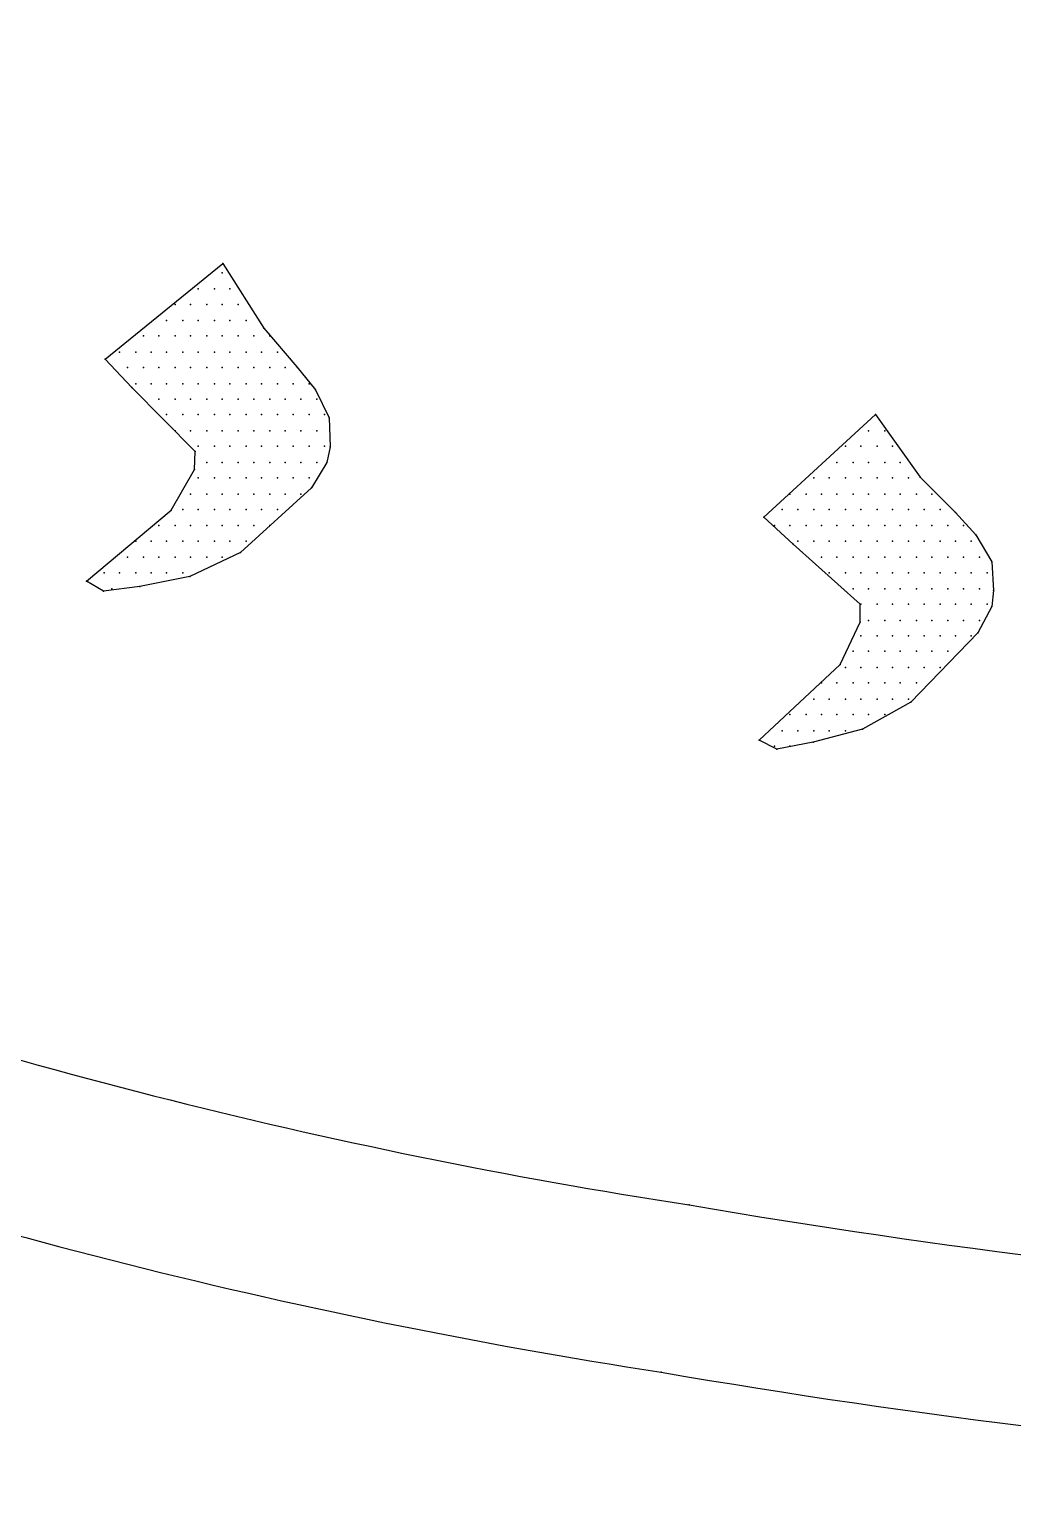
# Model space of a CAD drawing. Extents: x 180421 to 181317, y 668879 to 669680.
# Drawn here: x 180588.39 to 180595.13, y 669594.33 to 669604.31 of the extents above; entities that cross this region are included whole.
import ezdxf

# ---------------------------------------------------------------- set-up
doc = ezdxf.new("R2010")
doc.units = 0
doc.header["$LTSCALE"] = 2.5
doc.header["$MEASUREMENT"] = 0
doc.layers.add('KOTERET', color=1, linetype='CONTINUOUS')

msp = doc.modelspace()

# ---------------------------------------------------------------- linework, layer by layer
at = {"layer": 'KOTERET', "color": 1, "linetype": 'Continuous'}
for points in [[(180622.0816, 669630.2263, 0.06433), (180609.3401, 669633.7416, 0.055067), (180598.0185, 669634.0794, 0.081051), (180584.6436, 669631.3295, 0.05642), (180576.1722, 669626.9486, 0.170965), (180569.6589, 669619.3533, 0.076819), (180568.6666, 669614.8616, 0.118306), (180570.2554, 669608.0158, 0.129737), (180575.3329, 669602.2468, 0.070189), (180585.2717, 669597.0109, 0.047922), (180592.7245, 669595.116, 0.049022), (180603.3916, 669594.3507, 0.072792), (180618.9939, 669597.0531, 0.1248), (180629.2441, 669602.6585, 0.103709), (180634.8759, 669610.6232, 0.036886), (180635.2876, 669612.3703, 0.106536), (180635.0026, 669617.4954, 0.106243), (180629.9355, 669625.2332, 0.106919), (180622.0816, 669630.2263)], [(180592.9145, 669596.2614, 0.049045), (180603.36, 669595.5119, 0.072972), (180618.6666, 669598.1721, 0.125195), (180628.4524, 669603.5083, 0.103069), (180633.7886, 669611.0297, 0.035565), (180634.1422, 669612.5551, 0.105225), (180633.8994, 669617.1365, 0.105504), (180629.1227, 669624.4098, 0.107235), (180621.6594, 669629.1496, 0.064474), (180609.1765, 669632.591, 0.055181), (180598.0871, 669632.9235, 0.081162), (180585.0606, 669630.2474, 0.05669), (180576.7844, 669625.9616, 0.171614), (180570.7409, 669618.9363, 0.076301), (180569.8278, 669614.8194, 0.117637), (180571.2952, 669608.5384, 0.130118), (180575.998, 669603.2022, 0.070334), (180585.6676, 669598.1034, 0.047983), (180592.9145, 669596.2614)]]:
    msp.add_lwpolyline(points, format="xyb", dxfattribs=at)
at = {"layer": 'KOTERET', "color": 2, "linetype": 'Continuous'}
for points in [[(180588.9137, 669602.0515), (180589.7212, 669602.706)], [(180589.7159, 669602.6427), (180589.7159, 669602.6427)], [(180589.7212, 669602.706), (180590.001, 669602.2626)], [(180589.5523, 669602.5318), (180589.5523, 669602.5318)], [(180589.6632, 669602.5318), (180589.6632, 669602.5318)], [(180589.7687, 669602.5318), (180589.7687, 669602.5318)], [(180589.394, 669602.4263), (180589.394, 669602.4263)], [(180589.4995, 669602.4263), (180589.4995, 669602.4263)], [(180589.6104, 669602.4263), (180589.6104, 669602.4263)], [(180589.7159, 669602.4263), (180589.7159, 669602.4263)], [(180589.8268, 669602.4263), (180589.8268, 669602.4263)], [(180589.3359, 669602.3154), (180589.3359, 669602.3154)], [(180589.4467, 669602.3154), (180589.4467, 669602.3154)], [(180589.5523, 669602.3154), (180589.5523, 669602.3154)], [(180589.6632, 669602.3154), (180589.6632, 669602.3154)], [(180589.7687, 669602.3154), (180589.7687, 669602.3154)], [(180589.8796, 669602.3154), (180589.8796, 669602.3154)], [(180590.001, 669602.2626), (180590.2279, 669601.9987)], [(180589.1776, 669602.2099), (180589.1776, 669602.2099)], [(180589.2831, 669602.2099), (180589.2831, 669602.2099)], [(180589.394, 669602.2099), (180589.394, 669602.2099)], [(180589.4995, 669602.2099), (180589.4995, 669602.2099)], [(180589.6104, 669602.2099), (180589.6104, 669602.2099)], [(180589.7159, 669602.2099), (180589.7159, 669602.2099)], [(180589.8268, 669602.2099), (180589.8268, 669602.2099)], [(180589.9323, 669602.2099), (180589.9323, 669602.2099)], [(180590.0432, 669602.2099), (180590.0432, 669602.2099)], [(180589.0984, 669601.8562), (180588.9137, 669602.0515)], [(180589.0139, 669602.099), (180589.0139, 669602.099)], [(180589.1248, 669602.099), (180589.1248, 669602.099)], [(180589.2303, 669602.099), (180589.2303, 669602.099)], [(180589.3359, 669602.099), (180589.3359, 669602.099)], [(180589.4467, 669602.099), (180589.4467, 669602.099)], [(180589.5523, 669602.099), (180589.5523, 669602.099)], [(180589.6632, 669602.099), (180589.6632, 669602.099)], [(180589.7687, 669602.099), (180589.7687, 669602.099)], [(180589.8796, 669602.099), (180589.8796, 669602.099)], [(180589.9851, 669602.099), (180589.9851, 669602.099)], [(180590.096, 669602.099), (180590.096, 669602.099)], [(180589.0667, 669601.9935), (180589.0667, 669601.9935)], [(180589.1776, 669601.9935), (180589.1776, 669601.9935)], [(180589.2831, 669601.9935), (180589.2831, 669601.9935)], [(180589.394, 669601.9935), (180589.394, 669601.9935)], [(180589.4995, 669601.9935), (180589.4995, 669601.9935)], [(180589.6104, 669601.9935), (180589.6104, 669601.9935)], [(180589.7159, 669601.9935), (180589.7159, 669601.9935)], [(180589.8268, 669601.9935), (180589.8268, 669601.9935)], [(180589.9323, 669601.9935), (180589.9323, 669601.9935)], [(180590.0432, 669601.9935), (180590.0432, 669601.9935)], [(180590.1487, 669601.9935), (180590.1487, 669601.9935)], [(180590.2279, 669601.9987), (180590.3546, 669601.8404)], [(180589.5312, 669601.4181), (180589.0984, 669601.8562)], [(180589.1248, 669601.8826), (180589.1248, 669601.8826)], [(180589.2303, 669601.8826), (180589.2303, 669601.8826)], [(180589.3359, 669601.8826), (180589.3359, 669601.8826)], [(180589.4467, 669601.8826), (180589.4467, 669601.8826)], [(180589.5523, 669601.8826), (180589.5523, 669601.8826)], [(180589.6632, 669601.8826), (180589.6632, 669601.8826)], [(180589.7687, 669601.8826), (180589.7687, 669601.8826)], [(180589.8796, 669601.8826), (180589.8796, 669601.8826)], [(180589.9851, 669601.8826), (180589.9851, 669601.8826)], [(180590.096, 669601.8826), (180590.096, 669601.8826)], [(180590.2015, 669601.8826), (180590.2015, 669601.8826)], [(180590.3124, 669601.8826), (180590.3124, 669601.8826)], [(180590.3546, 669601.8404), (180590.4496, 669601.6504)], [(180589.2831, 669601.777), (180589.2831, 669601.777)], [(180589.394, 669601.777), (180589.394, 669601.777)], [(180589.4995, 669601.777), (180589.4995, 669601.777)], [(180589.6104, 669601.777), (180589.6104, 669601.777)], [(180589.7159, 669601.777), (180589.7159, 669601.777)], [(180589.8268, 669601.777), (180589.8268, 669601.777)], [(180589.9323, 669601.777), (180589.9323, 669601.777)], [(180590.0432, 669601.777), (180590.0432, 669601.777)], [(180590.1487, 669601.777), (180590.1487, 669601.777)], [(180590.2543, 669601.777), (180590.2543, 669601.777)], [(180590.3651, 669601.777), (180590.3651, 669601.777)], [(180589.3359, 669601.6715), (180589.3359, 669601.6715)], [(180589.4467, 669601.6715), (180589.4467, 669601.6715)], [(180589.5523, 669601.6715), (180589.5523, 669601.6715)], [(180589.6632, 669601.6715), (180589.6632, 669601.6715)], [(180589.7687, 669601.6715), (180589.7687, 669601.6715)], [(180589.8796, 669601.6715), (180589.8796, 669601.6715)], [(180589.9851, 669601.6715), (180589.9851, 669601.6715)], [(180590.096, 669601.6715), (180590.096, 669601.6715)], [(180590.2015, 669601.6715), (180590.2015, 669601.6715)], [(180590.3124, 669601.6715), (180590.3124, 669601.6715)], [(180590.4179, 669601.6715), (180590.4179, 669601.6715)], [(180590.4496, 669601.6504), (180590.4549, 669601.4498)], [(180593.4265, 669600.9695), (180594.1918, 669601.6715)], [(180594.1918, 669601.6715), (180594.4979, 669601.244)], [(180589.394, 669601.5606), (180589.394, 669601.5606)], [(180589.4995, 669601.5606), (180589.4995, 669601.5606)], [(180589.6104, 669601.5606), (180589.6104, 669601.5606)], [(180589.7159, 669601.5606), (180589.7159, 669601.5606)], [(180589.8268, 669601.5606), (180589.8268, 669601.5606)], [(180589.9323, 669601.5606), (180589.9323, 669601.5606)], [(180590.0432, 669601.5606), (180590.0432, 669601.5606)], [(180590.1487, 669601.5606), (180590.1487, 669601.5606)], [(180590.2543, 669601.5606), (180590.2543, 669601.5606)], [(180590.3651, 669601.5606), (180590.3651, 669601.5606)], [(180594.1443, 669601.5606), (180594.1443, 669601.5606)], [(180594.2552, 669601.5606), (180594.2552, 669601.5606)], [(180589.5259, 669601.2967), (180589.5312, 669601.4181)], [(180589.5523, 669601.4551), (180589.5523, 669601.4551)], [(180589.6632, 669601.4551), (180589.6632, 669601.4551)], [(180589.7687, 669601.4551), (180589.7687, 669601.4551)], [(180589.8796, 669601.4551), (180589.8796, 669601.4551)], [(180589.9851, 669601.4551), (180589.9851, 669601.4551)], [(180590.096, 669601.4551), (180590.096, 669601.4551)], [(180590.2015, 669601.4551), (180590.2015, 669601.4551)], [(180590.3124, 669601.4551), (180590.3124, 669601.4551)], [(180590.4179, 669601.4551), (180590.4179, 669601.4551)], [(180590.4549, 669601.4498), (180590.4338, 669601.3442)], [(180593.986, 669601.4551), (180593.986, 669601.4551)], [(180594.0915, 669601.4551), (180594.0915, 669601.4551)], [(180594.2024, 669601.4551), (180594.2024, 669601.4551)], [(180594.3079, 669601.4551), (180594.3079, 669601.4551)], [(180589.6104, 669601.3442), (180589.6104, 669601.3442)], [(180589.7159, 669601.3442), (180589.7159, 669601.3442)], [(180589.8268, 669601.3442), (180589.8268, 669601.3442)], [(180589.9323, 669601.3442), (180589.9323, 669601.3442)], [(180590.0432, 669601.3442), (180590.0432, 669601.3442)], [(180590.1487, 669601.3442), (180590.1487, 669601.3442)], [(180590.2543, 669601.3442), (180590.2543, 669601.3442)], [(180590.4338, 669601.3442), (180590.3282, 669601.1701)], [(180590.3651, 669601.3442), (180590.3651, 669601.3442)], [(180593.9279, 669601.3442), (180593.9279, 669601.3442)], [(180594.0387, 669601.3442), (180594.0387, 669601.3442)], [(180594.1443, 669601.3442), (180594.1443, 669601.3442)], [(180594.2552, 669601.3442), (180594.2552, 669601.3442)], [(180594.3607, 669601.3442), (180594.3607, 669601.3442)], [(180589.3676, 669601.017), (180589.5259, 669601.2967)], [(180589.5523, 669601.2387), (180589.5523, 669601.2387)], [(180589.6632, 669601.2387), (180589.6632, 669601.2387)], [(180589.7687, 669601.2387), (180589.7687, 669601.2387)], [(180589.8796, 669601.2387), (180589.8796, 669601.2387)], [(180589.9851, 669601.2387), (180589.9851, 669601.2387)], [(180590.096, 669601.2387), (180590.096, 669601.2387)], [(180590.2015, 669601.2387), (180590.2015, 669601.2387)], [(180590.3124, 669601.2387), (180590.3124, 669601.2387)], [(180593.7696, 669601.2387), (180593.7696, 669601.2387)], [(180593.8751, 669601.2387), (180593.8751, 669601.2387)], [(180593.986, 669601.2387), (180593.986, 669601.2387)], [(180594.0915, 669601.2387), (180594.0915, 669601.2387)], [(180594.2024, 669601.2387), (180594.2024, 669601.2387)], [(180594.3079, 669601.2387), (180594.3079, 669601.2387)], [(180594.4188, 669601.2387), (180594.4188, 669601.2387)], [(180594.4979, 669601.244), (180594.7407, 669601.0012)], [(180589.4995, 669601.1278), (180589.4995, 669601.1278)], [(180589.6104, 669601.1278), (180589.6104, 669601.1278)], [(180589.7159, 669601.1278), (180589.7159, 669601.1278)], [(180589.8268, 669601.1278), (180589.8268, 669601.1278)], [(180590.3282, 669601.1701), (180589.8426, 669600.7267)], [(180589.9323, 669601.1278), (180589.9323, 669601.1278)], [(180590.0432, 669601.1278), (180590.0432, 669601.1278)], [(180590.1487, 669601.1278), (180590.1487, 669601.1278)], [(180590.2543, 669601.1278), (180590.2543, 669601.1278)], [(180593.6059, 669601.1278), (180593.6059, 669601.1278)], [(180593.7168, 669601.1278), (180593.7168, 669601.1278)], [(180593.8223, 669601.1278), (180593.8223, 669601.1278)], [(180593.9279, 669601.1278), (180593.9279, 669601.1278)], [(180594.0387, 669601.1278), (180594.0387, 669601.1278)], [(180594.1443, 669601.1278), (180594.1443, 669601.1278)], [(180594.2552, 669601.1278), (180594.2552, 669601.1278)], [(180594.3607, 669601.1278), (180594.3607, 669601.1278)], [(180594.4716, 669601.1278), (180594.4716, 669601.1278)], [(180594.5771, 669601.1278), (180594.5771, 669601.1278)], [(180589.4467, 669601.0223), (180589.4467, 669601.0223)], [(180589.5523, 669601.0223), (180589.5523, 669601.0223)], [(180589.6632, 669601.0223), (180589.6632, 669601.0223)], [(180589.7687, 669601.0223), (180589.7687, 669601.0223)], [(180589.8796, 669601.0223), (180589.8796, 669601.0223)], [(180589.9851, 669601.0223), (180589.9851, 669601.0223)], [(180590.096, 669601.0223), (180590.096, 669601.0223)], [(180593.5532, 669601.0223), (180593.5532, 669601.0223)], [(180593.6587, 669601.0223), (180593.6587, 669601.0223)], [(180593.7696, 669601.0223), (180593.7696, 669601.0223)], [(180593.8751, 669601.0223), (180593.8751, 669601.0223)], [(180593.986, 669601.0223), (180593.986, 669601.0223)], [(180594.0915, 669601.0223), (180594.0915, 669601.0223)], [(180594.2024, 669601.0223), (180594.2024, 669601.0223)], [(180594.3079, 669601.0223), (180594.3079, 669601.0223)], [(180594.4188, 669601.0223), (180594.4188, 669601.0223)], [(180594.5243, 669601.0223), (180594.5243, 669601.0223)], [(180594.6352, 669601.0223), (180594.6352, 669601.0223)], [(180588.787, 669600.5314), (180589.3676, 669601.017)], [(180593.6271, 669600.7848), (180593.4265, 669600.9695)], [(180594.7407, 669601.0012), (180594.878, 669600.8481)], [(180589.2831, 669600.9114), (180589.2831, 669600.9114)], [(180589.394, 669600.9114), (180589.394, 669600.9114)], [(180589.4995, 669600.9114), (180589.4995, 669600.9114)], [(180589.6104, 669600.9114), (180589.6104, 669600.9114)], [(180589.7159, 669600.9114), (180589.7159, 669600.9114)], [(180589.8268, 669600.9114), (180589.8268, 669600.9114)], [(180589.9323, 669600.9114), (180589.9323, 669600.9114)], [(180590.0432, 669600.9114), (180590.0432, 669600.9114)], [(180593.5004, 669600.9114), (180593.5004, 669600.9114)], [(180593.6059, 669600.9114), (180593.6059, 669600.9114)], [(180593.7168, 669600.9114), (180593.7168, 669600.9114)], [(180593.8223, 669600.9114), (180593.8223, 669600.9114)], [(180593.9279, 669600.9114), (180593.9279, 669600.9114)], [(180594.0387, 669600.9114), (180594.0387, 669600.9114)], [(180594.1443, 669600.9114), (180594.1443, 669600.9114)], [(180594.2552, 669600.9114), (180594.2552, 669600.9114)], [(180594.3607, 669600.9114), (180594.3607, 669600.9114)], [(180594.4716, 669600.9114), (180594.4716, 669600.9114)], [(180594.5771, 669600.9114), (180594.5771, 669600.9114)], [(180594.688, 669600.9114), (180594.688, 669600.9114)], [(180594.7935, 669600.9114), (180594.7935, 669600.9114)], [(180594.878, 669600.8481), (180594.9888, 669600.6634)], [(180589.1248, 669600.8059), (180589.1248, 669600.8059)], [(180589.2303, 669600.8059), (180589.2303, 669600.8059)], [(180589.3359, 669600.8059), (180589.3359, 669600.8059)], [(180589.4467, 669600.8059), (180589.4467, 669600.8059)], [(180589.8426, 669600.7267), (180589.4943, 669600.5631)], [(180589.5523, 669600.8059), (180589.5523, 669600.8059)], [(180589.6632, 669600.8059), (180589.6632, 669600.8059)], [(180589.7687, 669600.8059), (180589.7687, 669600.8059)], [(180589.8796, 669600.8059), (180589.8796, 669600.8059)], [(180594.0863, 669600.3731), (180593.6271, 669600.7848)], [(180593.6587, 669600.8059), (180593.6587, 669600.8059)], [(180593.7696, 669600.8059), (180593.7696, 669600.8059)], [(180593.8751, 669600.8059), (180593.8751, 669600.8059)], [(180593.986, 669600.8059), (180593.986, 669600.8059)], [(180594.0915, 669600.8059), (180594.0915, 669600.8059)], [(180594.2024, 669600.8059), (180594.2024, 669600.8059)], [(180594.3079, 669600.8059), (180594.3079, 669600.8059)], [(180594.4188, 669600.8059), (180594.4188, 669600.8059)], [(180594.5243, 669600.8059), (180594.5243, 669600.8059)], [(180594.6352, 669600.8059), (180594.6352, 669600.8059)], [(180594.7407, 669600.8059), (180594.7407, 669600.8059)], [(180594.8463, 669600.8059), (180594.8463, 669600.8059)], [(180589.0667, 669600.695), (180589.0667, 669600.695)], [(180589.1776, 669600.695), (180589.1776, 669600.695)], [(180589.2831, 669600.695), (180589.2831, 669600.695)], [(180589.394, 669600.695), (180589.394, 669600.695)], [(180589.4995, 669600.695), (180589.4995, 669600.695)], [(180589.6104, 669600.695), (180589.6104, 669600.695)], [(180589.7159, 669600.695), (180589.7159, 669600.695)], [(180593.8223, 669600.695), (180593.8223, 669600.695)], [(180593.9279, 669600.695), (180593.9279, 669600.695)], [(180594.0387, 669600.695), (180594.0387, 669600.695)], [(180594.1443, 669600.695), (180594.1443, 669600.695)], [(180594.2552, 669600.695), (180594.2552, 669600.695)], [(180594.3607, 669600.695), (180594.3607, 669600.695)], [(180594.4716, 669600.695), (180594.4716, 669600.695)], [(180594.5771, 669600.695), (180594.5771, 669600.695)], [(180594.688, 669600.695), (180594.688, 669600.695)], [(180594.7935, 669600.695), (180594.7935, 669600.695)], [(180594.9044, 669600.695), (180594.9044, 669600.695)], [(180594.9888, 669600.6634), (180594.9994, 669600.4681)], [(180588.9031, 669600.4628), (180588.787, 669600.5314)], [(180588.9084, 669600.5895), (180588.9084, 669600.5895)], [(180589.0139, 669600.5895), (180589.0139, 669600.5895)], [(180589.1248, 669600.5895), (180589.1248, 669600.5895)], [(180589.4943, 669600.5631), (180589.1512, 669600.4945)], [(180589.2303, 669600.5895), (180589.2303, 669600.5895)], [(180589.3359, 669600.5895), (180589.3359, 669600.5895)], [(180589.4467, 669600.5895), (180589.4467, 669600.5895)], [(180593.8751, 669600.5895), (180593.8751, 669600.5895)], [(180593.986, 669600.5895), (180593.986, 669600.5895)], [(180594.0915, 669600.5895), (180594.0915, 669600.5895)], [(180594.2024, 669600.5895), (180594.2024, 669600.5895)], [(180594.3079, 669600.5895), (180594.3079, 669600.5895)], [(180594.4188, 669600.5895), (180594.4188, 669600.5895)], [(180594.5243, 669600.5895), (180594.5243, 669600.5895)], [(180594.6352, 669600.5895), (180594.6352, 669600.5895)], [(180594.7407, 669600.5895), (180594.7407, 669600.5895)], [(180594.8463, 669600.5895), (180594.8463, 669600.5895)], [(180594.9571, 669600.5895), (180594.9571, 669600.5895)], [(180589.1512, 669600.4945), (180588.9031, 669600.4628)], [(180588.9612, 669600.4786), (180588.9612, 669600.4786)], [(180594.0387, 669600.4786), (180594.0387, 669600.4786)], [(180594.1443, 669600.4786), (180594.1443, 669600.4786)], [(180594.2552, 669600.4786), (180594.2552, 669600.4786)], [(180594.3607, 669600.4786), (180594.3607, 669600.4786)], [(180594.4716, 669600.4786), (180594.4716, 669600.4786)], [(180594.5771, 669600.4786), (180594.5771, 669600.4786)], [(180594.688, 669600.4786), (180594.688, 669600.4786)], [(180594.7935, 669600.4786), (180594.7935, 669600.4786)], [(180594.9044, 669600.4786), (180594.9044, 669600.4786)], [(180594.9994, 669600.4681), (180594.9888, 669600.3572)], [(180594.0863, 669600.2517), (180594.0863, 669600.3731)], [(180594.0915, 669600.3731), (180594.0915, 669600.3731)], [(180594.2024, 669600.3731), (180594.2024, 669600.3731)], [(180594.3079, 669600.3731), (180594.3079, 669600.3731)], [(180594.4188, 669600.3731), (180594.4188, 669600.3731)], [(180594.5243, 669600.3731), (180594.5243, 669600.3731)], [(180594.6352, 669600.3731), (180594.6352, 669600.3731)], [(180594.7407, 669600.3731), (180594.7407, 669600.3731)], [(180594.8463, 669600.3731), (180594.8463, 669600.3731)], [(180594.9888, 669600.3572), (180594.8938, 669600.1778)], [(180594.9571, 669600.3731), (180594.9571, 669600.3731)], [(180593.949, 669599.9614), (180594.0863, 669600.2517)], [(180594.1443, 669600.2622), (180594.1443, 669600.2622)], [(180594.2552, 669600.2622), (180594.2552, 669600.2622)], [(180594.3607, 669600.2622), (180594.3607, 669600.2622)], [(180594.4716, 669600.2622), (180594.4716, 669600.2622)], [(180594.5771, 669600.2622), (180594.5771, 669600.2622)], [(180594.688, 669600.2622), (180594.688, 669600.2622)], [(180594.7935, 669600.2622), (180594.7935, 669600.2622)], [(180594.9044, 669600.2622), (180594.9044, 669600.2622)], [(180594.0915, 669600.1567), (180594.0915, 669600.1567)], [(180594.2024, 669600.1567), (180594.2024, 669600.1567)], [(180594.3079, 669600.1567), (180594.3079, 669600.1567)], [(180594.4188, 669600.1567), (180594.4188, 669600.1567)], [(180594.8938, 669600.1778), (180594.4346, 669599.7027)], [(180594.5243, 669600.1567), (180594.5243, 669600.1567)], [(180594.6352, 669600.1567), (180594.6352, 669600.1567)], [(180594.7407, 669600.1567), (180594.7407, 669600.1567)], [(180594.8463, 669600.1567), (180594.8463, 669600.1567)], [(180594.0387, 669600.0511), (180594.0387, 669600.0511)], [(180594.1443, 669600.0511), (180594.1443, 669600.0511)], [(180594.2552, 669600.0511), (180594.2552, 669600.0511)], [(180594.3607, 669600.0511), (180594.3607, 669600.0511)], [(180594.4716, 669600.0511), (180594.4716, 669600.0511)], [(180594.5771, 669600.0511), (180594.5771, 669600.0511)], [(180594.688, 669600.0511), (180594.688, 669600.0511)], [(180593.3948, 669599.4441), (180593.949, 669599.9614)], [(180593.986, 669599.9402), (180593.986, 669599.9402)], [(180594.0915, 669599.9402), (180594.0915, 669599.9402)], [(180594.2024, 669599.9402), (180594.2024, 669599.9402)], [(180594.3079, 669599.9402), (180594.3079, 669599.9402)], [(180594.4188, 669599.9402), (180594.4188, 669599.9402)], [(180594.5243, 669599.9402), (180594.5243, 669599.9402)], [(180594.6352, 669599.9402), (180594.6352, 669599.9402)], [(180593.8223, 669599.8347), (180593.8223, 669599.8347)], [(180593.9279, 669599.8347), (180593.9279, 669599.8347)], [(180594.0387, 669599.8347), (180594.0387, 669599.8347)], [(180594.1443, 669599.8347), (180594.1443, 669599.8347)], [(180594.2552, 669599.8347), (180594.2552, 669599.8347)], [(180594.3607, 669599.8347), (180594.3607, 669599.8347)], [(180594.4716, 669599.8347), (180594.4716, 669599.8347)], [(180593.7696, 669599.7238), (180593.7696, 669599.7238)], [(180593.8751, 669599.7238), (180593.8751, 669599.7238)], [(180593.986, 669599.7238), (180593.986, 669599.7238)], [(180594.0915, 669599.7238), (180594.0915, 669599.7238)], [(180594.2024, 669599.7238), (180594.2024, 669599.7238)], [(180594.3079, 669599.7238), (180594.3079, 669599.7238)], [(180594.4188, 669599.7238), (180594.4188, 669599.7238)], [(180594.4346, 669599.7027), (180594.1021, 669599.518)], [(180593.6059, 669599.6183), (180593.6059, 669599.6183)], [(180593.7168, 669599.6183), (180593.7168, 669599.6183)], [(180593.8223, 669599.6183), (180593.8223, 669599.6183)], [(180593.9279, 669599.6183), (180593.9279, 669599.6183)], [(180594.0387, 669599.6183), (180594.0387, 669599.6183)], [(180594.1443, 669599.6183), (180594.1443, 669599.6183)], [(180594.2552, 669599.6183), (180594.2552, 669599.6183)], [(180593.5162, 669599.3808), (180593.3948, 669599.4441)], [(180593.7643, 669599.4283), (180593.5162, 669599.3808)], [(180593.5532, 669599.5074), (180593.5532, 669599.5074)], [(180593.6587, 669599.5074), (180593.6587, 669599.5074)], [(180594.1021, 669599.518), (180593.7643, 669599.4283)], [(180593.7696, 669599.5074), (180593.7696, 669599.5074)], [(180593.8751, 669599.5074), (180593.8751, 669599.5074)], [(180593.986, 669599.5074), (180593.986, 669599.5074)], [(180593.5004, 669599.4019), (180593.5004, 669599.4019)], [(180593.6059, 669599.4019), (180593.6059, 669599.4019)]]:
    msp.add_lwpolyline(points, dxfattribs=at)
at = {"layer": 'KOTERET', "color": 1}
for p in [(180589.7159, 669602.6427), (180589.7159, 669602.6427), (180589.7212, 669602.706), (180589.7212, 669602.706), (180589.5523, 669602.5318), (180589.5523, 669602.5318), (180589.6632, 669602.5318), (180589.6632, 669602.5318), (180589.7687, 669602.5318), (180589.7687, 669602.5318), (180589.394, 669602.4263), (180589.394, 669602.4263), (180589.4995, 669602.4263), (180589.4995, 669602.4263), (180589.6104, 669602.4263), (180589.6104, 669602.4263), (180589.7159, 669602.4263), (180589.7159, 669602.4263), (180589.8268, 669602.4263), (180589.8268, 669602.4263), (180589.3359, 669602.3154), (180589.3359, 669602.3154), (180589.4467, 669602.3154), (180589.4467, 669602.3154), (180589.5523, 669602.3154), (180589.5523, 669602.3154), (180589.6632, 669602.3154), (180589.6632, 669602.3154), (180589.7687, 669602.3154), (180589.7687, 669602.3154), (180589.8796, 669602.3154), (180589.8796, 669602.3154), (180590.001, 669602.2626), (180590.001, 669602.2626), (180589.1776, 669602.2099), (180589.1776, 669602.2099), (180589.2831, 669602.2099), (180589.2831, 669602.2099), (180589.394, 669602.2099), (180589.394, 669602.2099), (180589.4995, 669602.2099), (180589.4995, 669602.2099), (180589.6104, 669602.2099), (180589.6104, 669602.2099), (180589.7159, 669602.2099), (180589.7159, 669602.2099), (180589.8268, 669602.2099), (180589.8268, 669602.2099), (180589.9323, 669602.2099), (180589.9323, 669602.2099), (180590.0432, 669602.2099), (180590.0432, 669602.2099), (180588.9137, 669602.0515), (180588.9137, 669602.0515), (180589.0139, 669602.099), (180589.0139, 669602.099), (180589.1248, 669602.099), (180589.1248, 669602.099), (180589.2303, 669602.099), (180589.2303, 669602.099), (180589.3359, 669602.099), (180589.3359, 669602.099), (180589.4467, 669602.099), (180589.4467, 669602.099), (180589.5523, 669602.099), (180589.5523, 669602.099), (180589.6632, 669602.099), (180589.6632, 669602.099), (180589.7687, 669602.099), (180589.7687, 669602.099), (180589.8796, 669602.099), (180589.8796, 669602.099), (180589.9851, 669602.099), (180589.9851, 669602.099), (180590.096, 669602.099), (180590.096, 669602.099), (180589.0667, 669601.9935), (180589.0667, 669601.9935), (180589.1776, 669601.9935), (180589.1776, 669601.9935), (180589.2831, 669601.9935), (180589.2831, 669601.9935), (180589.394, 669601.9935), (180589.394, 669601.9935), (180589.4995, 669601.9935), (180589.4995, 669601.9935), (180589.6104, 669601.9935), (180589.6104, 669601.9935), (180589.7159, 669601.9935), (180589.7159, 669601.9935), (180589.8268, 669601.9935), (180589.8268, 669601.9935), (180589.9323, 669601.9935), (180589.9323, 669601.9935), (180590.0432, 669601.9935), (180590.0432, 669601.9935), (180590.1487, 669601.9935), (180590.1487, 669601.9935), (180590.2279, 669601.9987), (180590.2279, 669601.9987), (180589.0984, 669601.8562), (180589.0984, 669601.8562), (180589.1248, 669601.8826), (180589.1248, 669601.8826), (180589.2303, 669601.8826), (180589.2303, 669601.8826), (180589.3359, 669601.8826), (180589.3359, 669601.8826), (180589.4467, 669601.8826), (180589.4467, 669601.8826), (180589.5523, 669601.8826), (180589.5523, 669601.8826), (180589.6632, 669601.8826), (180589.6632, 669601.8826), (180589.7687, 669601.8826), (180589.7687, 669601.8826), (180589.8796, 669601.8826), (180589.8796, 669601.8826), (180589.9851, 669601.8826), (180589.9851, 669601.8826), (180590.096, 669601.8826), (180590.096, 669601.8826), (180590.2015, 669601.8826), (180590.2015, 669601.8826), (180590.3124, 669601.8826), (180590.3124, 669601.8826), (180590.3546, 669601.8404), (180590.3546, 669601.8404), (180589.2831, 669601.777), (180589.2831, 669601.777), (180589.394, 669601.777), (180589.394, 669601.777), (180589.4995, 669601.777), (180589.4995, 669601.777), (180589.6104, 669601.777), (180589.6104, 669601.777), (180589.7159, 669601.777), (180589.7159, 669601.777), (180589.8268, 669601.777), (180589.8268, 669601.777), (180589.9323, 669601.777), (180589.9323, 669601.777), (180590.0432, 669601.777), (180590.0432, 669601.777), (180590.1487, 669601.777), (180590.1487, 669601.777), (180590.2543, 669601.777), (180590.2543, 669601.777), (180590.3651, 669601.777), (180590.3651, 669601.777), (180589.3359, 669601.6715), (180589.3359, 669601.6715), (180589.4467, 669601.6715), (180589.4467, 669601.6715), (180589.5523, 669601.6715), (180589.5523, 669601.6715), (180589.6632, 669601.6715), (180589.6632, 669601.6715), (180589.7687, 669601.6715), (180589.7687, 669601.6715), (180589.8796, 669601.6715), (180589.8796, 669601.6715), (180589.9851, 669601.6715), (180589.9851, 669601.6715), (180590.096, 669601.6715), (180590.096, 669601.6715), (180590.2015, 669601.6715), (180590.2015, 669601.6715), (180590.3124, 669601.6715), (180590.3124, 669601.6715), (180590.4179, 669601.6715), (180590.4179, 669601.6715), (180590.4496, 669601.6504), (180590.4496, 669601.6504), (180594.1918, 669601.6715), (180594.1918, 669601.6715), (180589.394, 669601.5606), (180589.394, 669601.5606), (180589.4995, 669601.5606), (180589.4995, 669601.5606), (180589.6104, 669601.5606), (180589.6104, 669601.5606), (180589.7159, 669601.5606), (180589.7159, 669601.5606), (180589.8268, 669601.5606), (180589.8268, 669601.5606), (180589.9323, 669601.5606), (180589.9323, 669601.5606), (180590.0432, 669601.5606), (180590.0432, 669601.5606), (180590.1487, 669601.5606), (180590.1487, 669601.5606), (180590.2543, 669601.5606), (180590.2543, 669601.5606), (180590.3651, 669601.5606), (180590.3651, 669601.5606), (180594.1443, 669601.5606), (180594.1443, 669601.5606), (180594.2552, 669601.5606), (180594.2552, 669601.5606), (180589.5312, 669601.4181), (180589.5312, 669601.4181), (180589.5523, 669601.4551), (180589.5523, 669601.4551), (180589.6632, 669601.4551), (180589.6632, 669601.4551), (180589.7687, 669601.4551), (180589.7687, 669601.4551), (180589.8796, 669601.4551), (180589.8796, 669601.4551), (180589.9851, 669601.4551), (180589.9851, 669601.4551), (180590.096, 669601.4551), (180590.096, 669601.4551), (180590.2015, 669601.4551), (180590.2015, 669601.4551), (180590.3124, 669601.4551), (180590.3124, 669601.4551), (180590.4179, 669601.4551), (180590.4179, 669601.4551), (180590.4549, 669601.4498), (180590.4549, 669601.4498), (180593.986, 669601.4551), (180593.986, 669601.4551), (180594.0915, 669601.4551), (180594.0915, 669601.4551), (180594.2024, 669601.4551), (180594.2024, 669601.4551), (180594.3079, 669601.4551), (180594.3079, 669601.4551), (180589.6104, 669601.3442), (180589.6104, 669601.3442), (180589.7159, 669601.3442), (180589.7159, 669601.3442), (180589.8268, 669601.3442), (180589.8268, 669601.3442), (180589.9323, 669601.3442), (180589.9323, 669601.3442), (180590.0432, 669601.3442), (180590.0432, 669601.3442), (180590.1487, 669601.3442), (180590.1487, 669601.3442), (180590.2543, 669601.3442), (180590.2543, 669601.3442), (180590.3651, 669601.3442), (180590.3651, 669601.3442), (180590.4338, 669601.3442), (180590.4338, 669601.3442), (180593.9279, 669601.3442), (180593.9279, 669601.3442), (180594.0387, 669601.3442), (180594.0387, 669601.3442), (180594.1443, 669601.3442), (180594.1443, 669601.3442), (180594.2552, 669601.3442), (180594.2552, 669601.3442), (180594.3607, 669601.3442), (180594.3607, 669601.3442), (180589.5259, 669601.2967), (180589.5259, 669601.2967), (180589.5523, 669601.2387), (180589.5523, 669601.2387), (180589.6632, 669601.2387), (180589.6632, 669601.2387), (180589.7687, 669601.2387), (180589.7687, 669601.2387), (180589.8796, 669601.2387), (180589.8796, 669601.2387), (180589.9851, 669601.2387), (180589.9851, 669601.2387), (180590.096, 669601.2387), (180590.096, 669601.2387), (180590.2015, 669601.2387), (180590.2015, 669601.2387), (180590.3124, 669601.2387), (180590.3124, 669601.2387), (180593.7696, 669601.2387), (180593.7696, 669601.2387), (180593.8751, 669601.2387), (180593.8751, 669601.2387), (180593.986, 669601.2387), (180593.986, 669601.2387), (180594.0915, 669601.2387), (180594.0915, 669601.2387), (180594.2024, 669601.2387), (180594.2024, 669601.2387), (180594.3079, 669601.2387), (180594.3079, 669601.2387), (180594.4188, 669601.2387), (180594.4188, 669601.2387), (180594.4979, 669601.244), (180594.4979, 669601.244), (180589.4995, 669601.1278), (180589.4995, 669601.1278), (180589.6104, 669601.1278), (180589.6104, 669601.1278), (180589.7159, 669601.1278), (180589.7159, 669601.1278), (180589.8268, 669601.1278), (180589.8268, 669601.1278), (180589.9323, 669601.1278), (180589.9323, 669601.1278), (180590.0432, 669601.1278), (180590.0432, 669601.1278), (180590.1487, 669601.1278), (180590.1487, 669601.1278), (180590.2543, 669601.1278), (180590.2543, 669601.1278), (180590.3282, 669601.1701), (180590.3282, 669601.1701), (180593.6059, 669601.1278), (180593.6059, 669601.1278), (180593.7168, 669601.1278), (180593.7168, 669601.1278), (180593.8223, 669601.1278), (180593.8223, 669601.1278), (180593.9279, 669601.1278), (180593.9279, 669601.1278), (180594.0387, 669601.1278), (180594.0387, 669601.1278), (180594.1443, 669601.1278), (180594.1443, 669601.1278), (180594.2552, 669601.1278), (180594.2552, 669601.1278), (180594.3607, 669601.1278), (180594.3607, 669601.1278), (180594.4716, 669601.1278), (180594.4716, 669601.1278), (180594.5771, 669601.1278), (180594.5771, 669601.1278), (180589.4467, 669601.0223), (180589.4467, 669601.0223), (180589.5523, 669601.0223), (180589.5523, 669601.0223), (180589.6632, 669601.0223), (180589.6632, 669601.0223), (180589.7687, 669601.0223), (180589.7687, 669601.0223), (180589.8796, 669601.0223), (180589.8796, 669601.0223), (180589.9851, 669601.0223), (180589.9851, 669601.0223), (180590.096, 669601.0223), (180590.096, 669601.0223), (180593.5532, 669601.0223), (180593.5532, 669601.0223), (180593.6587, 669601.0223), (180593.6587, 669601.0223), (180593.7696, 669601.0223), (180593.7696, 669601.0223), (180593.8751, 669601.0223), (180593.8751, 669601.0223), (180593.986, 669601.0223), (180593.986, 669601.0223), (180594.0915, 669601.0223), (180594.0915, 669601.0223), (180594.2024, 669601.0223), (180594.2024, 669601.0223), (180594.3079, 669601.0223), (180594.3079, 669601.0223), (180594.4188, 669601.0223), (180594.4188, 669601.0223), (180594.5243, 669601.0223), (180594.5243, 669601.0223), (180594.6352, 669601.0223), (180594.6352, 669601.0223), (180589.3676, 669601.017), (180589.3676, 669601.017), (180593.4265, 669600.9695), (180593.4265, 669600.9695), (180594.7407, 669601.0012), (180594.7407, 669601.0012), (180589.2831, 669600.9114), (180589.2831, 669600.9114), (180589.394, 669600.9114), (180589.394, 669600.9114), (180589.4995, 669600.9114), (180589.4995, 669600.9114), (180589.6104, 669600.9114), (180589.6104, 669600.9114), (180589.7159, 669600.9114), (180589.7159, 669600.9114), (180589.8268, 669600.9114), (180589.8268, 669600.9114), (180589.9323, 669600.9114), (180589.9323, 669600.9114), (180590.0432, 669600.9114), (180590.0432, 669600.9114), (180593.5004, 669600.9114), (180593.5004, 669600.9114), (180593.6059, 669600.9114), (180593.6059, 669600.9114), (180593.7168, 669600.9114), (180593.7168, 669600.9114), (180593.8223, 669600.9114), (180593.8223, 669600.9114), (180593.9279, 669600.9114), (180593.9279, 669600.9114), (180594.0387, 669600.9114), (180594.0387, 669600.9114), (180594.1443, 669600.9114), (180594.1443, 669600.9114), (180594.2552, 669600.9114), (180594.2552, 669600.9114), (180594.3607, 669600.9114), (180594.3607, 669600.9114), (180594.4716, 669600.9114), (180594.4716, 669600.9114), (180594.5771, 669600.9114), (180594.5771, 669600.9114), (180594.688, 669600.9114), (180594.688, 669600.9114), (180594.7935, 669600.9114), (180594.7935, 669600.9114), (180594.878, 669600.8481), (180594.878, 669600.8481), (180589.1248, 669600.8059), (180589.1248, 669600.8059), (180589.2303, 669600.8059), (180589.2303, 669600.8059), (180589.3359, 669600.8059), (180589.3359, 669600.8059), (180589.4467, 669600.8059), (180589.4467, 669600.8059), (180589.5523, 669600.8059), (180589.5523, 669600.8059), (180589.6632, 669600.8059), (180589.6632, 669600.8059), (180589.7687, 669600.8059), (180589.7687, 669600.8059), (180589.8426, 669600.7267), (180589.8426, 669600.7267), (180589.8796, 669600.8059), (180589.8796, 669600.8059), (180593.6271, 669600.7848), (180593.6271, 669600.7848), (180593.6587, 669600.8059), (180593.6587, 669600.8059), (180593.7696, 669600.8059), (180593.7696, 669600.8059), (180593.8751, 669600.8059), (180593.8751, 669600.8059), (180593.986, 669600.8059), (180593.986, 669600.8059), (180594.0915, 669600.8059), (180594.0915, 669600.8059), (180594.2024, 669600.8059), (180594.2024, 669600.8059), (180594.3079, 669600.8059), (180594.3079, 669600.8059), (180594.4188, 669600.8059), (180594.4188, 669600.8059), (180594.5243, 669600.8059), (180594.5243, 669600.8059), (180594.6352, 669600.8059), (180594.6352, 669600.8059), (180594.7407, 669600.8059), (180594.7407, 669600.8059), (180594.8463, 669600.8059), (180594.8463, 669600.8059), (180589.0667, 669600.695), (180589.0667, 669600.695), (180589.1776, 669600.695), (180589.1776, 669600.695), (180589.2831, 669600.695), (180589.2831, 669600.695), (180589.394, 669600.695), (180589.394, 669600.695), (180589.4995, 669600.695), (180589.4995, 669600.695), (180589.6104, 669600.695), (180589.6104, 669600.695), (180589.7159, 669600.695), (180589.7159, 669600.695), (180593.8223, 669600.695), (180593.8223, 669600.695), (180593.9279, 669600.695), (180593.9279, 669600.695), (180594.0387, 669600.695), (180594.0387, 669600.695), (180594.1443, 669600.695), (180594.1443, 669600.695), (180594.2552, 669600.695), (180594.2552, 669600.695), (180594.3607, 669600.695), (180594.3607, 669600.695), (180594.4716, 669600.695), (180594.4716, 669600.695), (180594.5771, 669600.695), (180594.5771, 669600.695), (180594.688, 669600.695), (180594.688, 669600.695), (180594.7935, 669600.695), (180594.7935, 669600.695), (180594.9044, 669600.695), (180594.9044, 669600.695), (180594.9888, 669600.6634), (180594.9888, 669600.6634), (180588.787, 669600.5314), (180588.787, 669600.5314), (180588.9084, 669600.5895), (180588.9084, 669600.5895), (180589.0139, 669600.5895), (180589.0139, 669600.5895), (180589.1248, 669600.5895), (180589.1248, 669600.5895), (180589.2303, 669600.5895), (180589.2303, 669600.5895), (180589.3359, 669600.5895), (180589.3359, 669600.5895), (180589.4467, 669600.5895), (180589.4467, 669600.5895), (180589.4943, 669600.5631), (180589.4943, 669600.5631), (180593.8751, 669600.5895), (180593.8751, 669600.5895), (180593.986, 669600.5895), (180593.986, 669600.5895), (180594.0915, 669600.5895), (180594.0915, 669600.5895), (180594.2024, 669600.5895), (180594.2024, 669600.5895), (180594.3079, 669600.5895), (180594.3079, 669600.5895), (180594.4188, 669600.5895), (180594.4188, 669600.5895), (180594.5243, 669600.5895), (180594.5243, 669600.5895), (180594.6352, 669600.5895), (180594.6352, 669600.5895), (180594.7407, 669600.5895), (180594.7407, 669600.5895), (180594.8463, 669600.5895), (180594.8463, 669600.5895), (180594.9571, 669600.5895), (180594.9571, 669600.5895), (180588.9031, 669600.4628), (180588.9031, 669600.4628), (180588.9612, 669600.4786), (180588.9612, 669600.4786), (180589.1512, 669600.4945), (180589.1512, 669600.4945), (180594.0387, 669600.4786), (180594.0387, 669600.4786), (180594.1443, 669600.4786), (180594.1443, 669600.4786), (180594.2552, 669600.4786), (180594.2552, 669600.4786), (180594.3607, 669600.4786), (180594.3607, 669600.4786), (180594.4716, 669600.4786), (180594.4716, 669600.4786), (180594.5771, 669600.4786), (180594.5771, 669600.4786), (180594.688, 669600.4786), (180594.688, 669600.4786), (180594.7935, 669600.4786), (180594.7935, 669600.4786), (180594.9044, 669600.4786), (180594.9044, 669600.4786), (180594.9994, 669600.4681), (180594.9994, 669600.4681), (180594.0863, 669600.3731), (180594.0863, 669600.3731), (180594.0915, 669600.3731), (180594.0915, 669600.3731), (180594.2024, 669600.3731), (180594.2024, 669600.3731), (180594.3079, 669600.3731), (180594.3079, 669600.3731), (180594.4188, 669600.3731), (180594.4188, 669600.3731), (180594.5243, 669600.3731), (180594.5243, 669600.3731), (180594.6352, 669600.3731), (180594.6352, 669600.3731), (180594.7407, 669600.3731), (180594.7407, 669600.3731), (180594.8463, 669600.3731), (180594.8463, 669600.3731), (180594.9571, 669600.3731), (180594.9571, 669600.3731), (180594.9888, 669600.3572), (180594.9888, 669600.3572), (180594.0863, 669600.2517), (180594.0863, 669600.2517), (180594.1443, 669600.2622), (180594.1443, 669600.2622), (180594.2552, 669600.2622), (180594.2552, 669600.2622), (180594.3607, 669600.2622), (180594.3607, 669600.2622), (180594.4716, 669600.2622), (180594.4716, 669600.2622), (180594.5771, 669600.2622), (180594.5771, 669600.2622), (180594.688, 669600.2622), (180594.688, 669600.2622), (180594.7935, 669600.2622), (180594.7935, 669600.2622), (180594.9044, 669600.2622), (180594.9044, 669600.2622), (180594.0915, 669600.1567), (180594.0915, 669600.1567), (180594.2024, 669600.1567), (180594.2024, 669600.1567), (180594.3079, 669600.1567), (180594.3079, 669600.1567), (180594.4188, 669600.1567), (180594.4188, 669600.1567), (180594.5243, 669600.1567), (180594.5243, 669600.1567), (180594.6352, 669600.1567), (180594.6352, 669600.1567), (180594.7407, 669600.1567), (180594.7407, 669600.1567), (180594.8463, 669600.1567), (180594.8463, 669600.1567), (180594.8938, 669600.1778), (180594.8938, 669600.1778), (180594.0387, 669600.0511), (180594.0387, 669600.0511), (180594.1443, 669600.0511), (180594.1443, 669600.0511), (180594.2552, 669600.0511), (180594.2552, 669600.0511), (180594.3607, 669600.0511), (180594.3607, 669600.0511), (180594.4716, 669600.0511), (180594.4716, 669600.0511), (180594.5771, 669600.0511), (180594.5771, 669600.0511), (180594.688, 669600.0511), (180594.688, 669600.0511), (180593.949, 669599.9614), (180593.949, 669599.9614), (180593.986, 669599.9402), (180593.986, 669599.9402), (180594.0915, 669599.9402), (180594.0915, 669599.9402), (180594.2024, 669599.9402), (180594.2024, 669599.9402), (180594.3079, 669599.9402), (180594.3079, 669599.9402), (180594.4188, 669599.9402), (180594.4188, 669599.9402), (180594.5243, 669599.9402), (180594.5243, 669599.9402), (180594.6352, 669599.9402), (180594.6352, 669599.9402), (180593.8223, 669599.8347), (180593.8223, 669599.8347), (180593.9279, 669599.8347), (180593.9279, 669599.8347), (180594.0387, 669599.8347), (180594.0387, 669599.8347), (180594.1443, 669599.8347), (180594.1443, 669599.8347), (180594.2552, 669599.8347), (180594.2552, 669599.8347), (180594.3607, 669599.8347), (180594.3607, 669599.8347), (180594.4716, 669599.8347), (180594.4716, 669599.8347), (180593.7696, 669599.7238), (180593.7696, 669599.7238), (180593.8751, 669599.7238), (180593.8751, 669599.7238), (180593.986, 669599.7238), (180593.986, 669599.7238), (180594.0915, 669599.7238), (180594.0915, 669599.7238), (180594.2024, 669599.7238), (180594.2024, 669599.7238), (180594.3079, 669599.7238), (180594.3079, 669599.7238), (180594.4188, 669599.7238), (180594.4188, 669599.7238), (180594.4346, 669599.7027), (180594.4346, 669599.7027), (180593.6059, 669599.6183), (180593.6059, 669599.6183), (180593.7168, 669599.6183), (180593.7168, 669599.6183), (180593.8223, 669599.6183), (180593.8223, 669599.6183), (180593.9279, 669599.6183), (180593.9279, 669599.6183), (180594.0387, 669599.6183), (180594.0387, 669599.6183), (180594.1443, 669599.6183), (180594.1443, 669599.6183), (180594.2552, 669599.6183), (180594.2552, 669599.6183), (180593.3948, 669599.4441), (180593.3948, 669599.4441), (180593.5532, 669599.5074), (180593.5532, 669599.5074), (180593.6587, 669599.5074), (180593.6587, 669599.5074), (180593.7643, 669599.4283), (180593.7643, 669599.4283), (180593.7696, 669599.5074), (180593.7696, 669599.5074), (180593.8751, 669599.5074), (180593.8751, 669599.5074), (180593.986, 669599.5074), (180593.986, 669599.5074), (180594.1021, 669599.518), (180594.1021, 669599.518), (180593.5004, 669599.4019), (180593.5004, 669599.4019), (180593.5162, 669599.3808), (180593.5162, 669599.3808), (180593.6059, 669599.4019), (180593.6059, 669599.4019), (180592.9145, 669596.2614), (180592.7245, 669595.116)]:
    msp.add_point(p, dxfattribs=at)

doc.saveas('drawing.dxf')
